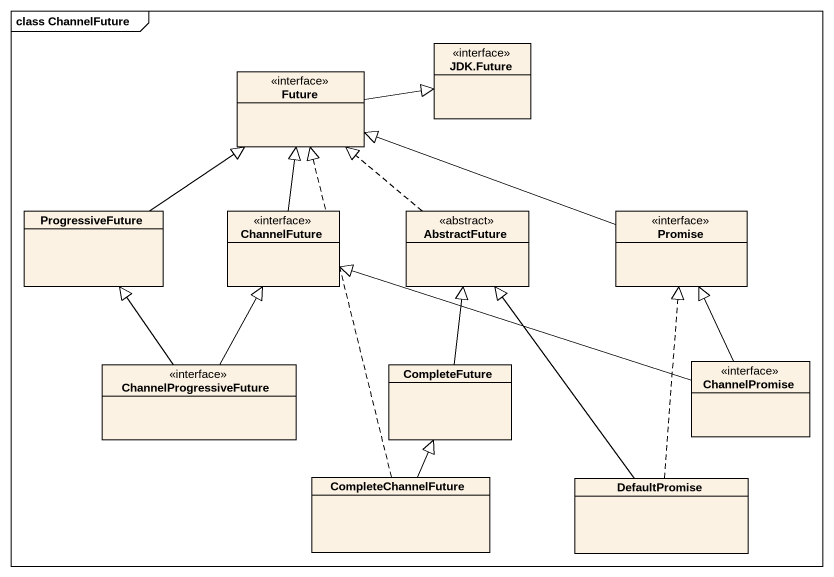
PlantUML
@startuml
mainframe class ChannelFuture
hide circle
hide empty members
class "JDK.Future" as JDK_Future <<interface>>
class Future <<interface>>
class ProgressiveFuture
class ChannelFuture <<interface>>
class AbstractFuture <<abstract>>
class Promise <<interface>>
class ChannelProgressiveFuture <<interface>>
class CompleteFuture
class ChannelPromise <<interface>>
class CompleteChannelFuture
class DefaultPromise
Future -right-|> JDK_Future
ProgressiveFuture -up-|> Future
ChannelFuture -up-|> Future
AbstractFuture .up.|> Future
Promise -left-|> Future
ChannelProgressiveFuture -up-|> ProgressiveFuture
ChannelProgressiveFuture -up-|> ChannelFuture
CompleteFuture -up-|> AbstractFuture
ChannelPromise -left-|> ChannelFuture
ChannelPromise -up-|> Promise
CompleteChannelFuture .up.|> Future
CompleteChannelFuture -up-|> CompleteFuture
DefaultPromise -up-|> AbstractFuture
DefaultPromise .up.|> Promise
@enduml
